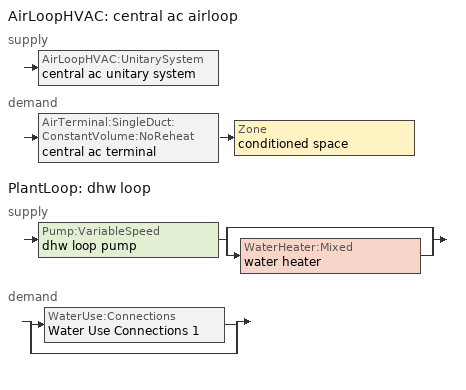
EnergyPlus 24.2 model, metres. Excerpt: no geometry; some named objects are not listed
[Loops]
AirLoopHVAC 'central ac airloop'
 supply: AirLoopHVAC:UnitarySystem 'central ac unitary system'
 demand: AirTerminal:SingleDuct:ConstantVolume:NoReheat 'central ac terminal' > Zone 'conditioned space'
PlantLoop 'dhw loop'
 supply: Pump:VariableSpeed 'dhw loop pump' > split
  | bypass
  | WaterHeater:Mixed 'water heater'
 demand: split
  | WaterUse:Connections 'Water Use Connections 1'
  | bypass
[ZoneControl:Thermostat]
conditioned space Thermostat: Zone or ZoneList=conditioned space; Control Type Schedule=conditioned space Thermostat Schedule; Control 1=conditioned space temperature setpoint; Temperature Difference Between Cutout And Setpoint {deltaC}=0
[ThermostatSetpoint:DualSetpoint]
conditioned space temperature setpoint: Heating Setpoint Temperature Schedule=heating setpoint; Cooling Setpoint Temperature Schedule=cooling setpoint
[AirTerminal:SingleDuct:ConstantVolume:NoReheat]
central ac terminal: Availability Schedule=Always On Discrete; Maximum Air Flow Rate {m3/s}=0.259571
[ZoneHVAC:Baseboard:Convective:Electric]
electric baseboard: Availability Schedule=Always On Discrete; Heating Design Capacity {W}=23650.2; Efficiency=1
[AirLoopHVAC:UnitarySystem] Control Type=Load; Controlling Zone or Thermostat Location=conditioned space; Dehumidification Control Type=None; Availability Schedule=Always On Discrete; Fan Placement=BlowThrough; DX Heating Coil Sizing Ratio=1; Use DOAS DX Cooling Coil=No; Minimum Supply Air Temperature {C}=2; Latent Load Control=SensibleOnlyLoadControl; No Load Supply Air Flow Rate Method=SupplyAirFlowRate; No Load Supply Air Flow Rate {m3/s}=0; No Load Supply Air Flow Rate Control Set To Low Speed=Yes; Maximum Supply Air Temperature {C}=48.8889; Maximum Outdoor Dry-Bulb Temperature for Supplemental Heater Operation {C}=21; Ancillary On-Cycle Electric Power {W}=0; Ancillary Off-Cycle Electric Power {W}=0
Name | Supply Fan | Supply Air Fan Operating Mode Schedule | Heating Coil | Cooling Supply Air Flow Rate Method | Heating Supply Air Flow Rate Method | Heating Supply Air Flow Rate {m3/s} | Cooling Coil | Cooling Supply Air Flow Rate {m3/s} | Design Specification Multispeed Object
unit heater unitary system | unit heater supply fan | unit heater auto fan schedule | unit heater htg coil | None | SupplyAirFlowRate | 0.00141584
central ac unitary system | central ac supply fan | central ac auto fan schedule |  | SupplyAirFlowRate | None |  | central ac clg coil | 0.259571 | Unitary System Performance Multispeed 1
[Fan:SystemModel] Availability Schedule=Always On Discrete; Speed Control Method=Discrete; Electric Power Minimum Flow Rate Fraction=0.2; Design Pressure Rise {Pa}=500; Motor Efficiency=1; Motor In Air Stream Fraction=1; Design Electric Power Consumption {W}=Autosize; Design Power Sizing Method=PowerPerFlow; Electric Power Per Unit Flow Rate Per Unit Pressure {W/((m3/s)-Pa)}=1.66667; Fan Total Efficiency=0.7; Motor Loss Radiative Fraction=0
Name | Design Maximum Air Flow Rate {m3/s} | Electric Power Per Unit Flow Rate {W/(m3/s)} | Number of Speeds | Speed Flow Fraction 1 | Speed Electric Power Fraction 1 | Speed Flow Fraction 2 | Speed Electric Power Fraction 2
unit heater supply fan | 0.00141584 | 28251.7 | 1 | 1 | 1
central ac supply fan | 0.259571 | 794.58 | 2 | 0.394 | 0.06116 | 1 | 1
[Coil:Heating:Fuel]
unit heater htg coil: Availability Schedule=Always On Discrete; Fuel Type=OtherFuel1; Burner Efficiency=0.3; Nominal Capacity {W}=0.293071; On Cycle Parasitic Electric Load {W}=0; Off Cycle Parasitic Fuel Load {W}=0
[Zone equipment]
conditioned space: central ac terminal, electric baseboard, unit heater unitary system
[AirLoopHVAC]
central ac airloop: Design Supply Air Flow Rate {m3/s}=0.259571; Design Return Air Flow Fraction of Supply Air Flow=1
[Sizing:System]
central ac airloop: Type of Load to Size On=Sensible; Design Outdoor Air Flow Rate {m3/s}=Autosize; Central Heating Maximum System Air Flow Ratio=0.3; Preheat Design Temperature {C}=7; Preheat Design Humidity Ratio {kgWater/kgDryAir}=0.008; Precool Design Temperature {C}=12.8; Precool Design Humidity Ratio {kgWater/kgDryAir}=0.008; Central Cooling Design Supply Air Temperature {C}=12.8; Central Heating Design Supply Air Temperature {C}=16.7; Type of Zone Sum to Use=NonCoincident; 100% Outdoor Air in Cooling=Yes; 100% Outdoor Air in Heating=Yes; Central Cooling Design Supply Air Humidity Ratio {kgWater/kgDryAir}=0.0085; Central Heating Design Supply Air Humidity Ratio {kgWater/kgDryAir}=0.008; Cooling Supply Air Flow Rate Method=DesignDay; Cooling Supply Air Flow Rate {m3/s}=0; Cooling Supply Air Flow Rate Per Floor Area {m3/s-m2}=0.00996765; Cooling Fraction of Autosized Cooling Supply Air Flow Rate=1; Cooling Supply Air Flow Rate Per Unit Cooling Capacity {m3/s-W}=3.94755e-05; Heating Supply Air Flow Rate Method=DesignDay; Heating Supply Air Flow Rate {m3/s}=0; Heating Supply Air Flow Rate Per Floor Area {m3/s-m2}=0.00996765; Heating Fraction of Autosized Heating Supply Air Flow Rate=1; Heating Fraction of Autosized Cooling Supply Air Flow Rate=1; Heating Supply Air Flow Rate Per Unit Heating Capacity {m3/s-W}=3.15882e-05; System Outdoor Air Method=ZoneSum; Zone Maximum Outdoor Air Fraction=1; Cooling Design Capacity Method=CoolingDesignCapacity; Cooling Design Capacity {W}=Autosize; Cooling Design Capacity Per Floor Area {W/m2}=234.7; Fraction of Autosized Cooling Design Capacity=1; Heating Design Capacity Method=HeatingDesignCapacity; Heating Design Capacity {W}=Autosize; Heating Design Capacity Per Floor Area {W/m2}=157; Fraction of Autosized Heating Design Capacity=1; Central Cooling Capacity Control Method=OnOff; Occupant Diversity=Autosize
[AvailabilityManager:Scheduled]
central ac airloop Availability Manager: Schedule=Always On Discrete
[Coil:Cooling:DX:MultiSpeed]
central ac clg coil: Availability Schedule=Always On Discrete; Condenser Type=AirCooled; Minimum Outdoor Dry-Bulb Temperature for Compressor Operation {C}=-25; Apply Part Load Fraction to Speeds Greater than 1=No; Apply Latent Degradation to Speeds Greater than 1=No; Crankcase Heater Capacity {W}=50; Maximum Outdoor Dry-Bulb Temperature for Crankcase Heater Operation {C}=10; Basin Heater Capacity {W/K}=0; Basin Heater Setpoint Temperature {C}=2; Fuel Type=Electricity; Number of Speeds=2; Speed Gross Rated Total Cooling Capacity 1 {W}=1925.86; Speed Gross Rated Sensible Heat Ratio 1=0.804913; Speed Gross Rated Cooling COP 1 {W/W}=5.48192; Speed Rated Air Flow Rate 1 {m3/s}=0.10307; Speed Rated Evaporator Fan Power Per Volume Flow Rate 2017 1 {W/(m3/s)}=773.3; Speed Rated Evaporator Fan Power Per Volume Flow Rate 2023 1 {W/(m3/s)}=934.4; Speed Total Cooling Capacity Function of Temperature Curve Name 1=Cool-CAP-fT1; Speed Total Cooling Capacity Function of Flow Fraction Curve Name 1=Cool-CAP-fFF1; Speed Energy Input Ratio Function of Temperature Curve Name 1=Cool-EIR-fT1; Speed Energy Input Ratio Function of Flow Fraction Curve Name 1=Cool-EIR-fFF1; Speed Part Load Fraction Correlation Curve Name 1=Cool-PLF-fPLR1; Speed Nominal Time for Condensate Removal to Begin 1 {s}=1000; Speed Ratio of Initial Moisture Evaporation Rate and Steady State Latent Capacity 1=1.5; Speed Maximum Cycling Rate 1 {cycles/hr}=3; Speed Latent Capacity Time Constant 1 {s}=45; Speed Rated Waste Heat Fraction of Power Input 1=0.2; Speed Waste Heat Function of Temperature Curve Name 1=ConstantBiquadratic; Speed Evaporative Condenser Effectiveness 1=0.9; Speed Evaporative Condenser Air Flow Rate 1 {m3/s}=AutoSize; Speed Rated Evaporative Condenser Pump Power Consumption 1 {W}=AutoSize; Speed Gross Rated Total Cooling Capacity 2 {W}=4966.98; Speed Gross Rated Sensible Heat Ratio 2=0.759942; Speed Gross Rated Cooling COP 2 {W/W}=4.86009; Speed Rated Air Flow Rate 2 {m3/s}=0.2616; Speed Rated Evaporator Fan Power Per Volume Flow Rate 2017 2 {W/(m3/s)}=773.3; Speed Rated Evaporator Fan Power Per Volume Flow Rate 2023 2 {W/(m3/s)}=934.4; Speed Total Cooling Capacity Function of Temperature Curve Name 2=Cool-CAP-fT2; Speed Total Cooling Capacity Function of Flow Fraction Curve Name 2=Cool-CAP-fFF2; Speed Energy Input Ratio Function of Temperature Curve Name 2=Cool-EIR-fT2; Speed Energy Input Ratio Function of Flow Fraction Curve Name 2=Cool-EIR-fFF2; Speed Part Load Fraction Correlation Curve Name 2=Cool-PLF-fPLR2; Speed Nominal Time for Condensate Removal to Begin 2 {s}=1000; Speed Ratio of Initial Moisture Evaporation Rate and Steady State Latent Capacity 2=1.5; Speed Maximum Cycling Rate 2 {cycles/hr}=3; Speed Latent Capacity Time Constant 2 {s}=45; Speed Rated Waste Heat Fraction of Power Input 2=0.2; Speed Waste Heat Function of Temperature Curve Name 2=ConstantBiquadratic; Speed Evaporative Condenser Effectiveness 2=0.9; Speed Evaporative Condenser Air Flow Rate 2 {m3/s}=AutoSize; Speed Rated Evaporative Condenser Pump Power Consumption 2 {W}=AutoSize
[UnitarySystemPerformance:Multispeed]
Unitary System Performance Multispeed 1: Number of Speeds for Heating=0; Number of Speeds for Cooling=2; Single Mode Operation=No; No Load Supply Air Flow Rate Ratio=1; Heating Speed Supply Air Flow Ratio 1=autosize; Cooling Speed Supply Air Flow Ratio 1=0.394; Heating Speed Supply Air Flow Ratio 2=autosize; Cooling Speed Supply Air Flow Ratio 2=1
[PlantLoop]
dhw loop: Fluid Type=Water; Plant Equipment Operation Scheme=dhw loop Operation Schemes; Maximum Loop Temperature {C}=100; Minimum Loop Temperature {C}=0; Maximum Loop Flow Rate {m3/s}=0.01; Minimum Loop Flow Rate {m3/s}=0; Plant Loop Volume {m3}=0.003; Load Distribution Scheme=Optimal; Plant Loop Demand Calculation Scheme=SingleSetpoint; Common Pipe Simulation=None
[Sizing:Plant]
dhw loop: Loop Type=Heating; Design Loop Exit Temperature {C}=56; Loop Design Temperature Difference {deltaC}=5.55556; Sizing Option=NonCoincident; Zone Timesteps in Averaging Window=1; Coincident Sizing Factor Mode=None
[Pump:VariableSpeed]
dhw loop pump: Design Maximum Flow Rate {m3/s}=0.01; Design Pump Head {Pa}=1; Design Power Consumption {W}=0; Motor Efficiency=0.85; Fraction of Motor Inefficiencies to Fluid Stream=0; Coefficient 1 of the Part Load Performance Curve=0; Coefficient 2 of the Part Load Performance Curve=1; Coefficient 3 of the Part Load Performance Curve=0; Coefficient 4 of the Part Load Performance Curve=0; Design Minimum Flow Rate {m3/s}=0; Pump Control Type=Intermittent; Skin Loss Radiative Fraction=0.5; Design Power Sizing Method=PowerPerFlowPerPressure; Design Electric Power per Unit Flow Rate {W/(m3/s)}=348701.1; Design Shaft Power per Unit Flow Rate per Unit Head {W/((m3/s)-Pa)}=1.28205; Design Minimum Flow Rate Fraction=0
[WaterHeater:Mixed]
water heater: Tank Volume {m3}=0.170344; Setpoint Temperature Schedule=water heater setpoint; Deadband Temperature Difference {deltaC}=2; Maximum Temperature Limit {C}=99; Heater Control Type=Cycle; Heater Maximum Capacity {W}=5500.06; Heater Minimum Capacity {W}=0; Heater Ignition Minimum Flow Rate {m3/s}=0; Heater Ignition Delay {s}=0; Heater Fuel Type=Electricity; Heater Thermal Efficiency=1; Off Cycle Parasitic Fuel Consumption Rate {W}=0; Off Cycle Parasitic Fuel Type=Electricity; Off Cycle Parasitic Heat Fraction to Tank=0; On Cycle Parasitic Fuel Consumption Rate {W}=0; On Cycle Parasitic Fuel Type=Electricity; On Cycle Parasitic Heat Fraction to Tank=0; Ambient Temperature Indicator=Zone; Ambient Temperature Zone=conditioned space; Off Cycle Loss Coefficient to Ambient Temperature {W/K}=2.93714; Off Cycle Loss Fraction to Zone=1; On Cycle Loss Coefficient to Ambient Temperature {W/K}=2.93714; On Cycle Loss Fraction to Zone=1; Use Side Effectiveness=1; Source Side Effectiveness=1; Use Side Design Flow Rate {m3/s}=Autosize; Source Side Design Flow Rate {m3/s}=Autosize; Indirect Water Heating Recovery Time {hr}=1.5; Source Side Flow Control Mode=IndirectHeatPrimarySetpoint
[WaterHeater:Sizing]
water heater: Design Mode=PeakDraw; Time Storage Can Meet Peak Draw {hr}=0.538503; Time for Tank Recovery {hr}=0; Nominal Tank Volume for Autosizing Plant Connections {m3}=1
[SetpointManager:Scheduled]
Setpoint Manager Scheduled 1: Control Variable=Temperature; Schedule=dhw temp
[WaterUse:Connections]
Water Use Connections 1: Drain Water Heat Exchanger Type=None; Drain Water Heat Exchanger Destination=Plant; Water Use Equipment Name 1=dhw fixtures; Water Use Equipment Name 2=dhw distribution waste; Water Use Equipment Name 3=clothes washer; Water Use Equipment Name 4=dishwasher
[WaterUse:Equipment]
Name | Peak Flow Rate {m3/s} | Flow Rate Fraction Schedule | Target Temperature Schedule
dhw fixtures | 4.42001e-06 | dhw fixtures schedule | mixed water temperature schedule
dhw distribution waste | 1.33996e-06 | dhw fixtures schedule | mixed water temperature schedule
clothes washer | 9.69919e-07 | clothes washer schedule
dishwasher | 2.90872e-07 | dishwasher schedule
[PlantEquipmentOperationSchemes]
dhw loop Operation Schemes: Control Scheme Object Type 1=PlantEquipmentOperation:HeatingLoad; Control Scheme Name 1=dhw loop Heating Operation Scheme; Control Scheme Schedule Name 1=Always On Discrete
[PlantEquipmentOperation:HeatingLoad]
dhw loop Heating Operation Scheme: Load Range Lower Limit 1 {W}=0; Load Range Upper Limit 1 {W}=1000000000; Range Equipment List Name 1=dhw loop Heating Equipment List
[PlantEquipmentList]
dhw loop Heating Equipment List: WaterHeater:Mixed, water heater
[EnergyManagementSystem:GlobalVariable]
central_ac_airloop_Fan_RTF
infil_program_Qfan
infil_program_Qinf
natural_vent_program_Qnv
natural_vent_program_Qwhf
[EnergyManagementSystem:InternalVariable]
central_ac_airloop_max_sup_fan_mfr: Internal Data Index Key=central ac supply fan; Internal Data Type=Fan Maximum Mass Flow Rate
[EnergyManagementSystem:Sensor]
Name | Output:Variable or Output:Meter Index Key | Output:Variable or Output:Meter
airflow_gain | infil flow | Infiltration Sensible Heat Gain Energy
airflow_gain_1 | natural vent flow | Infiltration Sensible Heat Gain Energy
airflow_gain_2 | whole house fan flow | Infiltration Sensible Heat Gain Energy
airflow_loss | infil flow | Infiltration Sensible Heat Loss Energy
airflow_loss_1 | natural vent flow | Infiltration Sensible Heat Loss Energy
airflow_loss_2 | whole house fan flow | Infiltration Sensible Heat Loss Energy
central_ac_airloop_Fan_RTF_s | central ac supply fan | Fan Runtime Fraction Speed 1
central_ac_airloop_Fan_RTF_s_1 | central ac supply fan | Fan Runtime Fraction Speed 2
central_ac_clg_coil_s | central ac clg coil | Cooling Coil Total Cooling Energy
central_ac_supply_fan_s | central ac supply fan | Fan Electricity Energy
clg_load_cond |  | Cooling:EnergyTransfer:Zone:CONDITIONED SPACE
clg_sp_s; clg_sp_s_1 | cooling setpoint | Schedule Value
clothes_dryer_exhaust_0_sch_s | clothes dryer exhaust 0 schedule | Schedule Value
conditioned_space_clg_unmet_s | conditioned space | Zone Cooling Setpoint Not Met Time
conditioned_space_htg_unmet_s | conditioned space | Zone Heating Setpoint Not Met Time
cool_season | cooling season schedule | Schedule Value
dhw_loss | water heater | Water Heater Heat Loss Energy
dhw_rtf | water heater | Water Heater Runtime Fraction
fridge_tin_s; tin_s; tin_s_1 | conditioned space | Zone Mean Air Temperature
htg_load_cond |  | Heating:EnergyTransfer:Zone:CONDITIONED SPACE
htg_sp_s; htg_sp_s_1 | heating setpoint | Schedule Value
ig_ee_conv | clothes dryer | Electric Equipment Convective Heating Energy
ig_ee_conv_1 | clothes washer | Electric Equipment Convective Heating Energy
ig_ee_conv_2 | cooking range | Electric Equipment Convective Heating Energy
ig_ee_conv_3 | dishwasher | Electric Equipment Convective Heating Energy
ig_ee_conv_4 | fridge | Electric Equipment Convective Heating Energy
ig_ee_conv_5 | misc plug loads | Electric Equipment Convective Heating Energy
ig_ee_conv_6 | whole house fan | Electric Equipment Convective Heating Energy
ig_ee_rad | clothes dryer | Electric Equipment Radiant Heating Energy
ig_ee_rad_1 | clothes washer | Electric Equipment Radiant Heating Energy
ig_ee_rad_2 | cooking range | Electric Equipment Radiant Heating Energy
ig_ee_rad_3 | dishwasher | Electric Equipment Radiant Heating Energy
ig_ee_rad_4 | fridge | Electric Equipment Radiant Heating Energy
ig_ee_rad_5 | misc plug loads | Electric Equipment Radiant Heating Energy
ig_ee_rad_6 | whole house fan | Electric Equipment Radiant Heating Energy
ig_lgt_conv | interior lighting | Lights Convective Heating Energy
ig_lgt_rad | interior lighting | Lights Radiant Heating Energy
ig_lgt_vis | interior lighting | Lights Visible Radiation Heating Energy
ig_oe_conv | clothes dryer 1 | Other Equipment Convective Heating Energy
ig_oe_conv_1 | cooking range 1 | Other Equipment Convective Heating Energy
ig_oe_conv_2 | general water use latent | Other Equipment Convective Heating Energy
ig_oe_conv_3 | general water use sensible | Other Equipment Convective Heating Energy
ig_oe_conv_4 | water heater energy adjustment1 | Other Equipment Convective Heating Energy
ig_oe_rad | clothes dryer 1 | Other Equipment Radiant Heating Energy
ig_oe_rad_1 | cooking range 1 | Other Equipment Radiant Heating Energy
ig_oe_rad_2 | general water use latent | Other Equipment Radiant Heating Energy
ig_oe_rad_3 | general water use sensible | Other Equipment Radiant Heating Energy
ig_oe_rad_4 | water heater energy adjustment1 | Other Equipment Radiant Heating Energy
ig_ppl_conv | occupants | People Convective Heating Energy
ig_ppl_rad | occupants | People Radiant Heating Energy
im_conv | furniture mass conditioned space 1 | Surface Inside Face Convection Heat Gain Energy
im_conv_1 | partition wall mass | Surface Inside Face Convection Heat Gain Energy
im_ig | furniture mass conditioned space 1 | Surface Inside Face Internal Gains Radiation Heat Gain Energy
im_ig_1 | partition wall mass | Surface Inside Face Internal Gains Radiation Heat Gain Energy
im_lgt | furniture mass conditioned space 1 | Surface Inside Face Lights Radiation Heat Gain Energy
im_lgt_1 | partition wall mass | Surface Inside Face Lights Radiation Heat Gain Energy
im_sol | furniture mass conditioned space 1 | Surface Inside Face Solar Radiation Heat Gain Energy
im_sol_1 | partition wall mass | Surface Inside Face Solar Radiation Heat Gain Energy
im_surf | furniture mass conditioned space 1 | Surface Inside Face Net Surface Thermal Radiation Heat Gain Energy
im_surf_1 | partition wall mass | Surface Inside Face Net Surface Thermal Radiation Heat Gain Energy
mech_vent_bath_fan_0_sch_s | mech vent bath fan 0 schedule | Schedule Value
mv_conv | mech vent bath fan 0 | Electric Equipment Convective Heating Energy
mv_conv_1 | mech vent house fan | Electric Equipment Convective Heating Energy
mv_conv_2 | mech vent house fan cfis | Electric Equipment Convective Heating Energy
mv_conv_3 | mech vent house fan latent load | Other Equipment Convective Heating Energy
mv_conv_4 | mech vent house fan sensible load | Other Equipment Convective Heating Energy
mv_rad | mech vent bath fan 0 | Electric Equipment Radiant Heating Energy
mv_rad_1 | mech vent house fan | Electric Equipment Radiant Heating Energy
mv_rad_2 | mech vent house fan cfis | Electric Equipment Radiant Heating Energy
mv_rad_3 | mech vent house fan latent load | Other Equipment Radiant Heating Energy
mv_rad_4 | mech vent house fan sensible load | Other Equipment Radiant Heating Energy
natural_vent_s | natural vent schedule | Schedule Value
out_pb_s |  | Site Outdoor Air Barometric Pressure
out_wt_s |  | Site Outdoor Air Humidity Ratio
site_vw_s |  | Site Wind Speed
ss_back_out | Window1 | Surface Window Shortwave from Zone Back Out Window Heat Transfer Rate
ss_back_out_1 | Window10 | Surface Window Shortwave from Zone Back Out Window Heat Transfer Rate
ss_back_out_10 | Window4 | Surface Window Shortwave from Zone Back Out Window Heat Transfer Rate
ss_back_out_11 | Window8 | Surface Window Shortwave from Zone Back Out Window Heat Transfer Rate
ss_back_out_2 | Window11 | Surface Window Shortwave from Zone Back Out Window Heat Transfer Rate
ss_back_out_3 | Window12 | Surface Window Shortwave from Zone Back Out Window Heat Transfer Rate
ss_back_out_4 | Window13 | Surface Window Shortwave from Zone Back Out Window Heat Transfer Rate
ss_back_out_5 | Window14 | Surface Window Shortwave from Zone Back Out Window Heat Transfer Rate
ss_back_out_6 | Window15 | Surface Window Shortwave from Zone Back Out Window Heat Transfer Rate
ss_back_out_7 | Window16 | Surface Window Shortwave from Zone Back Out Window Heat Transfer Rate
ss_back_out_8 | Window2 | Surface Window Shortwave from Zone Back Out Window Heat Transfer Rate
ss_back_out_9 | Window3 | Surface Window Shortwave from Zone Back Out Window Heat Transfer Rate
ss_conv | Door1 | Surface Inside Face Convection Heat Gain Energy
ss_conv_1 | Window1 | Surface Inside Face Convection Heat Gain Energy
ss_conv_10 | Window3 | Surface Inside Face Convection Heat Gain Energy
ss_conv_11 | Window4 | Surface Inside Face Convection Heat Gain Energy
ss_conv_12 | Window8 | Surface Inside Face Convection Heat Gain Energy
ss_conv_2 | Window10 | Surface Inside Face Convection Heat Gain Energy
ss_conv_3 | Window11 | Surface Inside Face Convection Heat Gain Energy
ss_conv_4 | Window12 | Surface Inside Face Convection Heat Gain Energy
ss_conv_5 | Window13 | Surface Inside Face Convection Heat Gain Energy
ss_conv_6 | Window14 | Surface Inside Face Convection Heat Gain Energy
ss_conv_7 | Window15 | Surface Inside Face Convection Heat Gain Energy
ss_conv_8 | Window16 | Surface Inside Face Convection Heat Gain Energy
ss_conv_9 | Window2 | Surface Inside Face Convection Heat Gain Energy
ss_ig | Door1 | Surface Inside Face Internal Gains Radiation Heat Gain Energy
ss_ig_1 | Window1 | Surface Inside Face Internal Gains Radiation Heat Gain Energy
ss_ig_10 | Window3 | Surface Inside Face Internal Gains Radiation Heat Gain Energy
ss_ig_11 | Window4 | Surface Inside Face Internal Gains Radiation Heat Gain Energy
ss_ig_12 | Window8 | Surface Inside Face Internal Gains Radiation Heat Gain Energy
ss_ig_2 | Window10 | Surface Inside Face Internal Gains Radiation Heat Gain Energy
ss_ig_3 | Window11 | Surface Inside Face Internal Gains Radiation Heat Gain Energy
ss_ig_4 | Window12 | Surface Inside Face Internal Gains Radiation Heat Gain Energy
ss_ig_5 | Window13 | Surface Inside Face Internal Gains Radiation Heat Gain Energy
ss_ig_6 | Window14 | Surface Inside Face Internal Gains Radiation Heat Gain Energy
ss_ig_7 | Window15 | Surface Inside Face Internal Gains Radiation Heat Gain Energy
ss_ig_8 | Window16 | Surface Inside Face Internal Gains Radiation Heat Gain Energy
ss_ig_9 | Window2 | Surface Inside Face Internal Gains Radiation Heat Gain Energy
ss_lgt | Door1 | Surface Inside Face Lights Radiation Heat Gain Energy
ss_sol | Door1 | Surface Inside Face Solar Radiation Heat Gain Energy
ss_surf | Door1 | Surface Inside Face Net Surface Thermal Radiation Heat Gain Energy
ss_surf_1 | Window1 | Surface Inside Face Net Surface Thermal Radiation Heat Gain Energy
ss_surf_10 | Window3 | Surface Inside Face Net Surface Thermal Radiation Heat Gain Energy
ss_surf_11 | Window4 | Surface Inside Face Net Surface Thermal Radiation Heat Gain Energy
ss_surf_12 | Window8 | Surface Inside Face Net Surface Thermal Radiation Heat Gain Energy
ss_surf_2 | Window10 | Surface Inside Face Net Surface Thermal Radiation Heat Gain Energy
ss_surf_3 | Window11 | Surface Inside Face Net Surface Thermal Radiation Heat Gain Energy
ss_surf_4 | Window12 | Surface Inside Face Net Surface Thermal Radiation Heat Gain Energy
ss_surf_5 | Window13 | Surface Inside Face Net Surface Thermal Radiation Heat Gain Energy
ss_surf_6 | Window14 | Surface Inside Face Net Surface Thermal Radiation Heat Gain Energy
ss_surf_7 | Window15 | Surface Inside Face Net Surface Thermal Radiation Heat Gain Energy
ss_surf_8 | Window16 | Surface Inside Face Net Surface Thermal Radiation Heat Gain Energy
ss_surf_9 | Window2 | Surface Inside Face Net Surface Thermal Radiation Heat Gain Energy
ss_trans_in | Window1 | Surface Window Transmitted Solar Radiation Rate
ss_trans_in_1 | Window10 | Surface Window Transmitted Solar Radiation Rate
ss_trans_in_10 | Window4 | Surface Window Transmitted Solar Radiation Rate
ss_trans_in_11 | Window8 | Surface Window Transmitted Solar Radiation Rate
ss_trans_in_2 | Window11 | Surface Window Transmitted Solar Radiation Rate
ss_trans_in_3 | Window12 | Surface Window Transmitted Solar Radiation Rate
ss_trans_in_4 | Window13 | Surface Window Transmitted Solar Radiation Rate
ss_trans_in_5 | Window14 | Surface Window Transmitted Solar Radiation Rate
ss_trans_in_6 | Window15 | Surface Window Transmitted Solar Radiation Rate
ss_trans_in_7 | Window16 | Surface Window Transmitted Solar Radiation Rate
ss_trans_in_8 | Window2 | Surface Window Transmitted Solar Radiation Rate
ss_trans_in_9 | Window3 | Surface Window Transmitted Solar Radiation Rate
ss_trans_out | Window1 | Surface Inside Face Initial Transmitted Diffuse Transmitted Out Window Solar Radiation Rate
ss_trans_out_1 | Window10 | Surface Inside Face Initial Transmitted Diffuse Transmitted Out Window Solar Radiation Rate
ss_trans_out_10 | Window4 | Surface Inside Face Initial Transmitted Diffuse Transmitted Out Window Solar Radiation Rate
ss_trans_out_11 | Window8 | Surface Inside Face Initial Transmitted Diffuse Transmitted Out Window Solar Radiation Rate
ss_trans_out_2 | Window11 | Surface Inside Face Initial Transmitted Diffuse Transmitted Out Window Solar Radiation Rate
ss_trans_out_3 | Window12 | Surface Inside Face Initial Transmitted Diffuse Transmitted Out Window Solar Radiation Rate
ss_trans_out_4 | Window13 | Surface Inside Face Initial Transmitted Diffuse Transmitted Out Window Solar Radiation Rate
ss_trans_out_5 | Window14 | Surface Inside Face Initial Transmitted Diffuse Transmitted Out Window Solar Radiation Rate
ss_trans_out_6 | Window15 | Surface Inside Face Initial Transmitted Diffuse Transmitted Out Window Solar Radiation Rate
ss_trans_out_7 | Window16 | Surface Inside Face Initial Transmitted Diffuse Transmitted Out Window Solar Radiation Rate
ss_trans_out_8 | Window2 | Surface Inside Face Initial Transmitted Diffuse Transmitted Out Window Solar Radiation Rate
ss_trans_out_9 | Window3 | Surface Inside Face Initial Transmitted Diffuse Transmitted Out Window Solar Radiation Rate
s_conv | Floor1 | Surface Inside Face Convection Heat Gain Energy
s_conv_1 | Floor2 | Surface Inside Face Convection Heat Gain Energy
s_conv_10 | Roof2:0 | Surface Inside Face Convection Heat Gain Energy
s_conv_11 | Roof2:180 | Surface Inside Face Convection Heat Gain Energy
s_conv_12 | Roof2:270 | Surface Inside Face Convection Heat Gain Energy
s_conv_13 | Roof2:90 | Surface Inside Face Convection Heat Gain Energy
s_conv_14 | Slab1 | Surface Inside Face Convection Heat Gain Energy
s_conv_15 | Wall1:0 | Surface Inside Face Convection Heat Gain Energy
s_conv_16 | Wall1:180 | Surface Inside Face Convection Heat Gain Energy
s_conv_17 | Wall1:270 | Surface Inside Face Convection Heat Gain Energy
s_conv_18 | Wall1:90 | Surface Inside Face Convection Heat Gain Energy
s_conv_2 | Floor3 | Surface Inside Face Convection Heat Gain Energy
s_conv_3 | FoundationWall1 | Surface Inside Face Convection Heat Gain Energy
s_conv_4 | inferred conditioned ceiling | Surface Inside Face Convection Heat Gain Energy
s_conv_5 | inferred conditioned floor | Surface Inside Face Convection Heat Gain Energy
s_conv_6 | RimJoist1:0 | Surface Inside Face Convection Heat Gain Energy
s_conv_7 | RimJoist1:180 | Surface Inside Face Convection Heat Gain Energy
s_conv_8 | RimJoist1:270 | Surface Inside Face Convection Heat Gain Energy
s_conv_9 | RimJoist1:90 | Surface Inside Face Convection Heat Gain Energy
s_ig | Floor1 | Surface Inside Face Internal Gains Radiation Heat Gain Energy
s_ig_1 | Floor2 | Surface Inside Face Internal Gains Radiation Heat Gain Energy
s_ig_10 | Roof2:0 | Surface Inside Face Internal Gains Radiation Heat Gain Energy
s_ig_11 | Roof2:180 | Surface Inside Face Internal Gains Radiation Heat Gain Energy
s_ig_12 | Roof2:270 | Surface Inside Face Internal Gains Radiation Heat Gain Energy
s_ig_13 | Roof2:90 | Surface Inside Face Internal Gains Radiation Heat Gain Energy
s_ig_14 | Slab1 | Surface Inside Face Internal Gains Radiation Heat Gain Energy
s_ig_15 | Wall1:0 | Surface Inside Face Internal Gains Radiation Heat Gain Energy
s_ig_16 | Wall1:180 | Surface Inside Face Internal Gains Radiation Heat Gain Energy
s_ig_17 | Wall1:270 | Surface Inside Face Internal Gains Radiation Heat Gain Energy
s_ig_18 | Wall1:90 | Surface Inside Face Internal Gains Radiation Heat Gain Energy
s_ig_2 | Floor3 | Surface Inside Face Internal Gains Radiation Heat Gain Energy
s_ig_3 | FoundationWall1 | Surface Inside Face Internal Gains Radiation Heat Gain Energy
s_ig_4 | inferred conditioned ceiling | Surface Inside Face Internal Gains Radiation Heat Gain Energy
s_ig_5 | inferred conditioned floor | Surface Inside Face Internal Gains Radiation Heat Gain Energy
s_ig_6 | RimJoist1:0 | Surface Inside Face Internal Gains Radiation Heat Gain Energy
s_ig_7 | RimJoist1:180 | Surface Inside Face Internal Gains Radiation Heat Gain Energy
s_ig_8 | RimJoist1:270 | Surface Inside Face Internal Gains Radiation Heat Gain Energy
s_ig_9 | RimJoist1:90 | Surface Inside Face Internal Gains Radiation Heat Gain Energy
s_lgt | Floor1 | Surface Inside Face Lights Radiation Heat Gain Energy
s_lgt_1 | Floor2 | Surface Inside Face Lights Radiation Heat Gain Energy
s_lgt_10 | Roof2:0 | Surface Inside Face Lights Radiation Heat Gain Energy
s_lgt_11 | Roof2:180 | Surface Inside Face Lights Radiation Heat Gain Energy
s_lgt_12 | Roof2:270 | Surface Inside Face Lights Radiation Heat Gain Energy
s_lgt_13 | Roof2:90 | Surface Inside Face Lights Radiation Heat Gain Energy
s_lgt_14 | Slab1 | Surface Inside Face Lights Radiation Heat Gain Energy
s_lgt_15 | Wall1:0 | Surface Inside Face Lights Radiation Heat Gain Energy
s_lgt_16 | Wall1:180 | Surface Inside Face Lights Radiation Heat Gain Energy
s_lgt_17 | Wall1:270 | Surface Inside Face Lights Radiation Heat Gain Energy
s_lgt_18 | Wall1:90 | Surface Inside Face Lights Radiation Heat Gain Energy
s_lgt_2 | Floor3 | Surface Inside Face Lights Radiation Heat Gain Energy
s_lgt_3 | FoundationWall1 | Surface Inside Face Lights Radiation Heat Gain Energy
s_lgt_4 | inferred conditioned ceiling | Surface Inside Face Lights Radiation Heat Gain Energy
s_lgt_5 | inferred conditioned floor | Surface Inside Face Lights Radiation Heat Gain Energy
s_lgt_6 | RimJoist1:0 | Surface Inside Face Lights Radiation Heat Gain Energy
s_lgt_7 | RimJoist1:180 | Surface Inside Face Lights Radiation Heat Gain Energy
s_lgt_8 | RimJoist1:270 | Surface Inside Face Lights Radiation Heat Gain Energy
s_lgt_9 | RimJoist1:90 | Surface Inside Face Lights Radiation Heat Gain Energy
s_sol | Floor1 | Surface Inside Face Solar Radiation Heat Gain Energy
s_sol_1 | Floor2 | Surface Inside Face Solar Radiation Heat Gain Energy
s_sol_10 | Roof2:0 | Surface Inside Face Solar Radiation Heat Gain Energy
s_sol_11 | Roof2:180 | Surface Inside Face Solar Radiation Heat Gain Energy
s_sol_12 | Roof2:270 | Surface Inside Face Solar Radiation Heat Gain Energy
s_sol_13 | Roof2:90 | Surface Inside Face Solar Radiation Heat Gain Energy
s_sol_14 | Slab1 | Surface Inside Face Solar Radiation Heat Gain Energy
s_sol_15 | Wall1:0 | Surface Inside Face Solar Radiation Heat Gain Energy
s_sol_16 | Wall1:180 | Surface Inside Face Solar Radiation Heat Gain Energy
s_sol_17 | Wall1:270 | Surface Inside Face Solar Radiation Heat Gain Energy
s_sol_18 | Wall1:90 | Surface Inside Face Solar Radiation Heat Gain Energy
s_sol_2 | Floor3 | Surface Inside Face Solar Radiation Heat Gain Energy
s_sol_3 | FoundationWall1 | Surface Inside Face Solar Radiation Heat Gain Energy
s_sol_4 | inferred conditioned ceiling | Surface Inside Face Solar Radiation Heat Gain Energy
s_sol_5 | inferred conditioned floor | Surface Inside Face Solar Radiation Heat Gain Energy
s_sol_6 | RimJoist1:0 | Surface Inside Face Solar Radiation Heat Gain Energy
s_sol_7 | RimJoist1:180 | Surface Inside Face Solar Radiation Heat Gain Energy
s_sol_8 | RimJoist1:270 | Surface Inside Face Solar Radiation Heat Gain Energy
s_sol_9 | RimJoist1:90 | Surface Inside Face Solar Radiation Heat Gain Energy
s_surf | Floor1 | Surface Inside Face Net Surface Thermal Radiation Heat Gain Energy
s_surf_1 | Floor2 | Surface Inside Face Net Surface Thermal Radiation Heat Gain Energy
s_surf_10 | Roof2:0 | Surface Inside Face Net Surface Thermal Radiation Heat Gain Energy
s_surf_11 | Roof2:180 | Surface Inside Face Net Surface Thermal Radiation Heat Gain Energy
s_surf_12 | Roof2:270 | Surface Inside Face Net Surface Thermal Radiation Heat Gain Energy
s_surf_13 | Roof2:90 | Surface Inside Face Net Surface Thermal Radiation Heat Gain Energy
s_surf_14 | Slab1 | Surface Inside Face Net Surface Thermal Radiation Heat Gain Energy
s_surf_15 | Wall1:0 | Surface Inside Face Net Surface Thermal Radiation Heat Gain Energy
s_surf_16 | Wall1:180 | Surface Inside Face Net Surface Thermal Radiation Heat Gain Energy
s_surf_17 | Wall1:270 | Surface Inside Face Net Surface Thermal Radiation Heat Gain Energy
s_surf_18 | Wall1:90 | Surface Inside Face Net Surface Thermal Radiation Heat Gain Energy
s_surf_2 | Floor3 | Surface Inside Face Net Surface Thermal Radiation Heat Gain Energy
s_surf_3 | FoundationWall1 | Surface Inside Face Net Surface Thermal Radiation Heat Gain Energy
s_surf_4 | inferred conditioned ceiling | Surface Inside Face Net Surface Thermal Radiation Heat Gain Energy
s_surf_5 | inferred conditioned floor | Surface Inside Face Net Surface Thermal Radiation Heat Gain Energy
s_surf_6 | RimJoist1:0 | Surface Inside Face Net Surface Thermal Radiation Heat Gain Energy
s_surf_7 | RimJoist1:180 | Surface Inside Face Net Surface Thermal Radiation Heat Gain Energy
s_surf_8 | RimJoist1:270 | Surface Inside Face Net Surface Thermal Radiation Heat Gain Energy
s_surf_9 | RimJoist1:90 | Surface Inside Face Net Surface Thermal Radiation Heat Gain Energy
tout_s | conditioned space | Zone Outdoor Air Drybulb Temperature
unit_heater_htg_coil_s | unit heater htg coil | Heating Coil Heating Energy
unit_heater_supply_fan_s | unit heater supply fan | Fan Electricity Energy
water_heater_energy | water heater | Water Heater Electricity Rate
water_heater_off_cycle_parasitic | water heater | Water Heater Off Cycle Parasitic Electricity Rate
water_heater_on_cycle_parasitic | water heater | Water Heater On Cycle Parasitic Electricity Rate
win_s | conditioned space | Zone Air Humidity Ratio
[EnergyManagementSystem:Actuator]
Name | Actuated Component Unique | Actuated Component Type | Actuated Component Control Type
fridge_schedule_act | fridge schedule | Schedule:Constant | Schedule Value
infil_flow_act | infil flow | Zone Infiltration | Air Exchange Flow Rate
mech_vent_house_fan_cfis_act | mech vent house fan cfis | ElectricEquipment | Electricity Rate
mech_vent_house_fan_latent_load_act | mech vent house fan latent load | OtherEquipment | Power Level
mech_vent_house_fan_sensible_load_act | mech vent house fan sensible load | OtherEquipment | Power Level
natural_vent_flow_act | natural vent flow | Zone Infiltration | Air Exchange Flow Rate
water_heater_ec_adj_act | water heater energy adjustment1 | OtherEquipment | Power Level
whole_house_fan_act | whole house fan | ElectricEquipment | Electricity Rate
whole_house_fan_flow_act | whole house fan flow | Zone Infiltration | Air Exchange Flow Rate
whole_house_fan_mix_act | whole house fan mix | ZoneMixing | Air Exchange Flow Rate
[EnergyManagementSystem:Program]
central_ac_supply_fan_disaggregate_program: Set central_ac_supply_fan_clg = 0; If central_ac_clg_coil_s > 0; Set central_ac_supply_fan_clg = central_ac_supply_fan_s; EndIf
component_loads_program: Set loads_htg_walls = 0; Set loads_htg_rim_joists = 0; Set loads_htg_foundation_walls = 0; Set loads_htg_floors = 0; Set loads_htg_slabs = 0; Set loads_htg_ceilings = 0; Set loads_htg_roofs = 0; Set loads_htg_windows_conduction = 0; Set loads_htg_windows_solar = 0; Set loads_htg_doors = 0; Set loads_htg_skylights_conduction = 0; Set loads_htg_skylights_solar = 0; Set loads_htg_internal_mass = 0; Set loads_htg_intgains = 0; Set loads_htg_lighting = 0; Set loads_htg_infil = 0; Set loads_htg_mechvent = 0; Set loads_htg_natvent = 0; Set loads_htg_whf = 0; Set loads_htg_ducts = 0; Set loads_clg_walls = 0; Set loads_clg_rim_joists = 0; Set loads_clg_foundation_walls = 0; Set loads_clg_floors = 0; Set loads_clg_slabs = 0; Set loads_clg_ceilings = 0; Set loads_clg_roofs = 0; Set loads_clg_windows_conduction = 0; Set loads_clg_windows_solar = 0; Set loads_clg_doors = 0; Set loads_clg_skylights_conduction = 0; Set loads_clg_skylights_solar = 0; Set loads_clg_internal_mass = 0; Set loads_clg_intgains = 0; Set loads_clg_lighting = 0; Set loads_clg_infil = 0; Set loads_clg_mechvent = 0; Set loads_clg_natvent = 0; Set loads_clg_whf = 0; Set loads_clg_ducts = 0; Set hr_walls = 0; Set hr_walls = hr_walls + s_conv_15 + s_ig_15 + s_sol_15 + s_lgt_15 + s_surf_15; Set hr_walls = hr_walls + s_conv_16 + s_ig_16 + s_sol_16 + s_lgt_16 + s_surf_16; Set hr_walls = hr_walls + s_conv_17 + s_ig_17 + s_sol_17 + s_lgt_17 + s_surf_17; Set hr_walls = hr_walls + s_conv_18 + s_ig_18 + s_sol_18 + s_lgt_18 + s_surf_18; Set hr_rim_joists = 0; Set hr_rim_joists = hr_rim_joists + s_conv_6 + s_ig_6 + s_sol_6 + s_lgt_6 + s_surf_6; Set hr_rim_joists = hr_rim_joists + s_conv_7 + s_ig_7 + s_sol_7 + s_lgt_7 + s_surf_7; Set hr_rim_joists = hr_rim_joists + s_conv_8 + s_ig_8 + s_sol_8 + s_lgt_8 + s_surf_8; Set hr_rim_joists = hr_rim_joists + s_conv_9 + s_ig_9 + s_sol_9 + s_lgt_9 + s_surf_9; Set hr_foundation_walls = 0; Set hr_foundation_walls = hr_foundation_walls + s_conv_3 + s_ig_3 + s_sol_3 + s_lgt_3 + s_surf_3; Set hr_floors = 0; Set hr_floors = hr_floors + s_conv + s_ig + s_sol + s_lgt + s_surf; Set hr_floors = hr_floors + s_conv_2 + s_ig_2 + s_sol_2 + s_lgt_2 + s_surf_2; Set hr_slabs = 0; Set hr_slabs = hr_slabs + s_conv_14 + s_ig_14 + s_sol_14 + s_lgt_14 + s_surf_14; Set hr_ceilings = 0; Set hr_ceilings = hr_ceilings + s_conv_1 + s_ig_1 + s_sol_1 + s_lgt_1 + s_surf_1; Set hr_roofs = 0; Set hr_roofs = hr_roofs + s_conv_10 + s_ig_10 + s_sol_10 + s_lgt_10 + s_surf_10; Set hr_roofs = hr_roofs + s_conv_11 + s_ig_11 + s_sol_11 + s_lgt_11 + s_surf_11; Set hr_roofs = hr_roofs + s_conv_12 + s_ig_12 + s_sol_12 + s_lgt_12 + s_surf_12; Set hr_roofs = hr_roofs + s_conv_13 + s_ig_13 + s_sol_13 + s_lgt_13 + s_surf_13; Set hr_windows_conduction = 0; Set hr_windows_conduction = hr_windows_conduction + ss_conv_1; Set hr_windows_conduction = hr_windows_conduction + ss_ig_1; Set hr_windows_conduction = hr_windows_conduction + ss_surf_1; Set hr_windows_conduction = hr_windows_conduction + ss_conv_2; Set hr_windows_conduction = hr_windows_conduction + ss_ig_2; Set hr_windows_conduction = hr_windows_conduction + ss_surf_2; Set hr_windows_conduction = hr_windows_conduction + ss_conv_3; Set hr_windows_conduction = hr_windows_conduction + ss_ig_3; Set hr_windows_conduction = hr_windows_conduction + ss_surf_3; Set hr_windows_conduction = hr_windows_conduction + ss_conv_4; Set hr_windows_conduction = hr_windows_conduction + ss_ig_4; Set hr_windows_conduction = hr_windows_conduction + ss_surf_4; Set hr_windows_conduction = hr_windows_conduction + ss_conv_5; Set hr_windows_conduction = hr_windows_conduction + ss_ig_5; Set hr_windows_conduction = hr_windows_conduction + ss_surf_5; Set hr_windows_conduction = hr_windows_conduction + ss_conv_6; Set hr_windows_conduction = hr_windows_conduction + ss_ig_6; Set hr_windows_conduction = hr_windows_conduction + ss_surf_6; Set hr_windows_conduction = hr_windows_conduction + ss_conv_7; Set hr_windows_conduction = hr_windows_conduction + ss_ig_7; Set hr_windows_conduction = hr_windows_conduction + ss_surf_7; Set hr_windows_conduction = hr_windows_conduction + ss_conv_8; Set hr_windows_conduction = hr_windows_conduction + ss_ig_8; Set hr_windows_conduction = hr_windows_conduction + ss_surf_8; Set hr_windows_conduction = hr_windows_conduction + ss_conv_9; Set hr_windows_conduction = hr_windows_conduction + ss_ig_9; Set hr_windows_conduction = hr_windows_conduction + ss_surf_9; Set hr_windows_conduction = hr_windows_conduction + ss_conv_10; Set hr_windows_conduction = hr_windows_conduction + ss_ig_10; Set hr_windows_conduction = hr_windows_conduction + ss_surf_10; Set hr_windows_conduction = hr_windows_conduction + ss_conv_11; Set hr_windows_conduction = hr_windows_conduction + ss_ig_11; Set hr_windows_conduction = hr_windows_conduction + ss_surf_11; Set hr_windows_conduction = hr_windows_conduction + ss_conv_12; Set hr_windows_conduction = hr_windows_conduction + ss_ig_12; Set hr_windows_conduction = hr_windows_conduction + ss_surf_12; Set hr_windows_solar = 0; Set hr_windows_solar = hr_windows_solar - ss_trans_in * ZoneTimestep * 3600 + ss_back_out * ZoneTimestep * 3600 + ss_trans_out * ZoneTimestep * 3600; Set hr_windows_solar = hr_windows_solar - ss_trans_in_1 * ZoneTimestep * 3600 + ss_back_out_1 * ZoneTimestep * 3600 + ss_trans_out_1 * ZoneTimestep * 3600; Set hr_windows_solar = hr_windows_solar - ss_trans_in_2 * ZoneTimestep * 3600 + ss_back_out_2 * ZoneTimestep * 3600 + ss_trans_out_2 * ZoneTimestep * 3600; Set hr_windows_solar = hr_windows_solar - ss_trans_in_3 * ZoneTimestep * 3600 + ss_back_out_3 * ZoneTimestep * 3600 + ss_trans_out_3 * ZoneTimestep * 3600; Set hr_windows_solar = hr_windows_solar - ss_trans_in_4 * ZoneTimestep * 3600 + ss_back_out_4 * ZoneTimestep * 3600 + ss_trans_out_4 * ZoneTimestep * 3600; Set hr_windows_solar = hr_windows_solar - ss_trans_in_5 * ZoneTimestep * 3600 + ss_back_out_5 * ZoneTimestep * 3600 + ss_trans_out_5 * ZoneTimestep * 3600; Set hr_windows_solar = hr_windows_solar - ss_trans_in_6 * ZoneTimestep * 3600 + ss_back_out_6 * ZoneTimestep * 3600 + ss_trans_out_6 * ZoneTimestep * 3600; Set hr_windows_solar = hr_windows_solar - ss_trans_in_7 * ZoneTimestep * 3600 + ss_back_out_7 * ZoneTimestep * 3600 + ss_trans_out_7 * ZoneTimestep * 3600; Set hr_windows_solar = hr_windows_solar - ss_trans_in_8 * ZoneTimestep * 3600 + ss_back_out_8 * ZoneTimestep * 3600 + ss_trans_out_8 * ZoneTimestep * 3600; Set hr_windows_solar = hr_windows_solar - ss_trans_in_9 * ZoneTimestep * 3600 + ss_back_out_9 * ZoneTimestep * 3600 + ss_trans_out_9 * ZoneTimestep * 3600; Set hr_windows_solar = hr_windows_solar - ss_trans_in_10 * ZoneTimestep * 3600 + ss_back_out_10 * ZoneTimestep * 3600 + ss_trans_out_10 * ZoneTimestep * 3600; Set hr_windows_solar = hr_windows_solar - ss_trans_in_11 * ZoneTimestep * 3600 + ss_back_out_11 * ZoneTimestep * 3600 + ss_trans_out_11 * ZoneTimestep * 3600; Set hr_doors = 0; Set hr_doors = hr_doors + ss_sol; Set hr_doors = hr_doors + ss_lgt; Set hr_doors = hr_doors + ss_conv; Set hr_doors = hr_doors + ss_ig; Set hr_doors = hr_doors + ss_surf; Set hr_skylights_conduction = 0; Set hr_skylights_solar = 0; Set hr_internal_mass = 0; Set hr_internal_mass = hr_internal_mass + s_conv_4 + s_ig_4 + s_sol_4 + s_lgt_4 + s_surf_4; Set hr_internal_mass = hr_internal_mass + s_conv_5 + s_ig_5 + s_sol_5 + s_lgt_5 + s_surf_5; Set hr_internal_mass = hr_internal_mass + im_conv + im_ig + im_sol + im_lgt + im_surf; Set hr_internal_mass = hr_internal_mass + im_conv_1 + im_ig_1 + im_sol_1 + im_lgt_1 + im_surf_1; Set hr_intgains = 0; Set hr_intgains = hr_intgains - ig_ee_conv - ig_ee_rad - ig_ee_conv_1 - ig_ee_rad_1 - ig_ee_conv_2 - ig_ee_rad_2 - ig_ee_conv_3 - ig_ee_rad_3 - ig_ee_conv_4 - ig_ee_rad_4 - ig_ee_conv_5 - ig_ee_rad_5 - ig_ee_conv_6 - ig_ee_rad_6 - ig_oe_conv - ig_oe_rad - ig_oe_conv_1 - ig_oe_rad_1 - ig_oe_conv_2 - ig_oe_rad_2 - ig_oe_conv_3 - ig_oe_rad_3 - ig_oe_conv_4 - ig_oe_rad_4 - ig_ppl_conv - ig_ppl_rad; Set hr_lighting = 0; Set hr_lighting = hr_lighting - ig_lgt_conv - ig_lgt_rad - ig_lgt_vis; Set hr_infil = 0; Set hr_infil = hr_infil - airflow_gain + airflow_loss; Set hr_natvent = 0; Set hr_natvent = hr_natvent - airflow_gain_1 + airflow_loss_1; Set hr_whf = 0; Set hr_whf = hr_whf - airflow_gain_2 + airflow_loss_2; Set hr_mechvent = 0; Set hr_mechvent = hr_mechvent - mv_conv - mv_rad - mv_conv_1 - mv_rad_1 - mv_conv_2 - mv_rad_2 - mv_conv_3 - mv_rad_3 - mv_conv_4 - mv_rad_4; Set hr_ducts = 0; Set hr_intgains = hr_intgains + dhw_loss * (1.0*(1-dhw_rtf) + 1.0*dhw_rtf); Set htg_mode = 0; Set clg_mode = 0; If (htg_load_cond > 0); Set htg_mode = 1.0; ElseIf (clg_load_cond > 0); Set clg_mode = 1.0; Else; Set htg_season = 0; Set clg_season = 0; If ((DayOfYear >= 1) && (DayOfYear <= 365)); Set clg_season = 1; EndIf; If ((DayOfYear >= 1) && (DayOfYear <= 365)); Set htg_season = 1; EndIf; If ((airflow_gain_1 <> 0) || (airflow_loss_1 <> 0)) && (clg_season == 1); Set clg_mode = 1.0; ElseIf ((airflow_gain_2 <> 0) || (airflow_loss_2 <> 0)) && (clg_season == 1); Set clg_mode = 1.0; Else; Set Tmid_setpoint = (htg_sp_s_1 + clg_sp_s_1) / 2; If (tin_s_1 > Tmid_setpoint) && (clg_season == 1); Set clg_mode = 1.0; ElseIf (tin_s_1 < Tmid_setpoint) && (htg_season == 1); Set htg_mode = 1.0; EndIf; EndIf; EndIf; Set loads_htg_walls = loads_htg_walls + (hr_walls * htg_mode * 1); Set loads_htg_rim_joists = loads_htg_rim_joists + (hr_rim_joists * htg_mode * 1); Set loads_htg_foundation_walls = loads_htg_foundation_walls + (hr_foundation_walls * htg_mode * 1); Set loads_htg_floors = loads_htg_floors + (hr_floors * htg_mode * 1); Set loads_htg_slabs = loads_htg_slabs + (hr_slabs * htg_mode * 1); Set loads_htg_ceilings = loads_htg_ceilings + (hr_ceilings * htg_mode * 1); Set loads_htg_roofs = loads_htg_roofs + (hr_roofs * htg_mode * 1); Set loads_htg_windows_conduction = loads_htg_windows_conduction + (hr_windows_conduction * htg_mode * 1); Set loads_htg_windows_solar = loads_htg_windows_solar + (hr_windows_solar * htg_mode * 1); Set loads_htg_doors = loads_htg_doors + (hr_doors * htg_mode * 1); Set loads_htg_skylights_conduction = loads_htg_skylights_conduction + (hr_skylights_conduction * htg_mode * 1); Set loads_htg_skylights_solar = loads_htg_skylights_solar + (hr_skylights_solar * htg_mode * 1); Set loads_htg_internal_mass = loads_htg_internal_mass + (hr_internal_mass * htg_mode * 1); Set loads_htg_intgains = loads_htg_intgains + (hr_intgains * htg_mode * 1); Set loads_htg_lighting = loads_htg_lighting + (hr_lighting * htg_mode * 1); Set loads_htg_infil = loads_htg_infil + (hr_infil * htg_mode * 1); Set loads_htg_mechvent = loads_htg_mechvent + (hr_mechvent * htg_mode * 1); Set loads_htg_natvent = loads_htg_natvent + (hr_natvent * htg_mode * 1); Set loads_htg_whf = loads_htg_whf + (hr_whf * htg_mode * 1); Set loads_htg_ducts = loads_htg_ducts + (hr_ducts * htg_mode * 1); Set loads_clg_walls = loads_clg_walls + (-hr_walls * clg_mode * 1); Set loads_clg_rim_joists = loads_clg_rim_joists + (-hr_rim_joists * clg_mode * 1); Set loads_clg_foundation_walls = loads_clg_foundation_walls + (-hr_foundation_walls * clg_mode * 1); Set loads_clg_floors = loads_clg_floors + (-hr_floors * clg_mode * 1); Set loads_clg_slabs = loads_clg_slabs + (-hr_slabs * clg_mode * 1); Set loads_clg_ceilings = loads_clg_ceilings + (-hr_ceilings * clg_mode * 1); Set loads_clg_roofs = loads_clg_roofs + (-hr_roofs * clg_mode * 1); Set loads_clg_windows_conduction = loads_clg_windows_conduction + (-hr_windows_conduction * clg_mode * 1); Set loads_clg_windows_solar = loads_clg_windows_solar + (-hr_windows_solar * clg_mode * 1); Set loads_clg_doors = loads_clg_doors + (-hr_doors * clg_mode * 1); Set loads_clg_skylights_conduction = loads_clg_skylights_conduction + (-hr_skylights_conduction * clg_mode * 1); Set loads_clg_skylights_solar = loads_clg_skylights_solar + (-hr_skylights_solar * clg_mode * 1); Set loads_clg_internal_mass = loads_clg_internal_mass + (-hr_internal_mass * clg_mode * 1); Set loads_clg_intgains = loads_clg_intgains + (-hr_intgains * clg_mode * 1); Set loads_clg_lighting = loads_clg_lighting + (-hr_lighting * clg_mode * 1); Set loads_clg_infil = loads_clg_infil + (-hr_infil * clg_mode * 1); Set loads_clg_mechvent = loads_clg_mechvent + (-hr_mechvent * clg_mode * 1); Set loads_clg_natvent = loads_clg_natvent + (-hr_natvent * clg_mode * 1); Set loads_clg_whf = loads_clg_whf + (-hr_whf * clg_mode * 1); Set loads_clg_ducts = loads_clg_ducts + (-hr_ducts * clg_mode * 1)
fridge_schedule_program: Set Tin = fridge_tin_s*(9.0/5.0)+32.0; Set fridge_schedule_act = 0; If (Hour == 0); Set fridge_schedule_act = (-0.487+0.019*Tin); ElseIf (Hour == 1); Set fridge_schedule_act = (-0.34+0.016*Tin); ElseIf (Hour == 2); Set fridge_schedule_act = (-0.37+0.017*Tin); ElseIf (Hour == 3); Set fridge_schedule_act = (-0.361+0.016*Tin); ElseIf (Hour == 4); Set fridge_schedule_act = (-0.515+0.018*Tin); ElseIf (Hour == 5); Set fridge_schedule_act = (-0.684+0.021*Tin); ElseIf (Hour == 6); Set fridge_schedule_act = (-0.471+0.019*Tin); ElseIf (Hour == 7); Set fridge_schedule_act = (-0.159+0.015*Tin); ElseIf (Hour == 8); Set fridge_schedule_act = (-0.079+0.015*Tin); ElseIf (Hour == 9); Set fridge_schedule_act = (-0.417+0.019*Tin); ElseIf (Hour == 10); Set fridge_schedule_act = (-0.411+0.018*Tin); ElseIf (Hour == 11); Set fridge_schedule_act = (-0.386+0.018*Tin); ElseIf (Hour == 12); Set fridge_schedule_act = (-0.24+0.016*Tin); ElseIf (Hour == 13); Set fridge_schedule_act = (-0.314+0.017*Tin); ElseIf (Hour == 14); Set fridge_schedule_act = (-0.16+0.015*Tin); ElseIf (Hour == 15); Set fridge_schedule_act = (-0.121+0.015*Tin); ElseIf (Hour == 16); Set fridge_schedule_act = (-0.469+0.02*Tin); ElseIf (Hour == 17); Set fridge_schedule_act = (-0.412+0.02*Tin); ElseIf (Hour == 18); Set fridge_schedule_act = (-0.091+0.017*Tin); ElseIf (Hour == 19); Set fridge_schedule_act = (0.077+0.014*Tin); ElseIf (Hour == 20); Set fridge_schedule_act = (-0.118+0.016*Tin); ElseIf (Hour == 21); Set fridge_schedule_act = (-0.247+0.017*Tin); ElseIf (Hour == 22); Set fridge_schedule_act = (-0.445+0.019*Tin); ElseIf (Hour == 23); Set fridge_schedule_act = (-0.544+0.02*Tin); EndIf
natural_vent_program: Set Tin = tin_s; Set Tout = tout_s; Set Wout = out_wt_s; Set Pbar = out_pb_s; Set Phiout = (@RhFnTdbWPb Tout Wout Pbar); Set MaxHR = 0.0115; Set Tnvsp = (htg_sp_s + clg_sp_s) / 2; Set NVavail = natural_vent_s; Set ClgSsnAvail = cool_season; Set Qnv = 0; Set Qwhf = 0; Set whole_house_fan_mix_act = 0; Set whole_house_fan_act = 0; If ((Wout < MaxHR) && (Tin > Tout) && (Tin > Tnvsp) && (ClgSsnAvail > 0)); Set WHF_Flow = 0; Set Adj = (Tin-Tnvsp)/(Tin-Tout); Set Adj = (@Min Adj 1); Set Adj = (@Max Adj 0); If (WHF_Flow > 0); Set Qwhf = WHF_Flow*Adj; Set whole_house_fan_mix_act = WHF_Flow*Adj; Set WHF_W = 0; Set whole_house_fan_act = WHF_W*Adj; ElseIf (NVavail > 0); Set NVArea = 0.0; Set Cs = 0.00024965773920194225; Set Cw = 3.698866373379392e-05; Set Tdiff = Tin-Tout; Set dT = (@Abs Tdiff); Set Vwind = site_vw_s; Set SGNV = NVArea*Adj*((((Cs*dT)+(Cw*(Vwind^2)))^0.5)/1000); Set MaxNV = 2.8138890942750727; Set Qnv = (@Min SGNV MaxNV); EndIf; EndIf; Set natural_vent_flow_act = Qnv; Set whole_house_fan_flow_act = Qwhf; Set natural_vent_program_Qnv = Qnv; Set natural_vent_program_Qwhf = Qwhf
[Schedule:Constant]
Name | Hourly Value
Always On Discrete | 1
unit heater auto fan schedule; central ac auto fan schedule | 0
dhw temp; water heater setpoint | 56
mixed water temperature schedule | 40.5556
[Schedule:Day:Interval]
clothes washer schedule day: No, 01:00, 0.104651, 02:00, 0.0813953, 04:00, 0.0465116, 05:00, 0.0813953, 06:00, 0.127907, 07:00, 0.255814, 08:00, 0.569767, 09:00, 0.848837, 10:00, 1, 11:00, 0.976744, 12:00, 0.872093, 13:00, 0.77907, 14:00, 0.697674, 15:00, 0.569767, 16:00, 0.593023, 17:00, 0.581395, 21:00, 0.569767, 22:00, 0.546512, 23:00, 0.372093, 24:00, 0.197674
clothes washer schedule default day; dishwasher schedule default day; heating setpoint default day; cooling setpoint default day; dhw fixtures schedule default day: No, 24:00, 0
dishwasher schedule day: No, 01:00, 0.135135, 02:00, 0.0630631, 03:00, 0.045045, 05:00, 0.027027, 06:00, 0.0900901, 07:00, 0.18018, 08:00, 0.279279, 09:00, 0.522523, 10:00, 0.585586, 11:00, 0.504505, 12:00, 0.432432, 13:00, 0.378378, 14:00, 0.414414, 15:00, 0.324324, 17:00, 0.342342, 18:00, 0.441441, 19:00, 0.783784, 20:00, 1, 21:00, 0.810811, 22:00, 0.603604, 23:00, 0.396396, 24:00, 0.279279
heating setpoint day: No, 07:00, 18, 23:00, 21, 24:00, 18
cooling setpoint day: No, 24:00, 25
dhw fixtures schedule day: No, 01:00, 0.139535, 02:00, 0.0697674, 03:00, 0.0465116, 04:00, 0.0581395, 05:00, 0.116279, 06:00, 0.395349, 07:00, 0.906977, 08:00, 1, 09:00, 0.930233, 10:00, 0.77907, 11:00, 0.651163, 12:00, 0.546512, 13:00, 0.465116, 14:00, 0.406977, 15:00, 0.383721, 16:00, 0.360465, 17:00, 0.44186, 18:00, 0.593023, 20:00, 0.697674, 21:00, 0.639535, 22:00, 0.55814, 23:00, 0.44186, 24:00, 0.302326
[Schedule:Week:Daily]
clothes washer schedule Week Rule - Jan1-Dec31: clothes washer schedule day, clothes washer schedule day, clothes washer schedule day, clothes washer schedule day, clothes washer schedule day, clothes washer schedule day, clothes washer schedule day, clothes washer schedule default day, clothes washer schedule default day, clothes washer schedule default day, clothes washer schedule default day, clothes washer schedule default day
dishwasher schedule Week Rule - Jan1-Dec31: dishwasher schedule day, dishwasher schedule day, dishwasher schedule day, dishwasher schedule day, dishwasher schedule day, dishwasher schedule day, dishwasher schedule day, dishwasher schedule default day, dishwasher schedule default day, dishwasher schedule default day, dishwasher schedule default day, dishwasher schedule default day
heating setpoint Week Rule - Jan1-Dec31: heating setpoint day, heating setpoint day, heating setpoint day, heating setpoint day, heating setpoint day, heating setpoint day, heating setpoint day, heating setpoint default day, heating setpoint default day, heating setpoint default day, heating setpoint default day, heating setpoint default day
cooling setpoint Week Rule - Jan1-Dec31: cooling setpoint day, cooling setpoint day, cooling setpoint day, cooling setpoint day, cooling setpoint day, cooling setpoint day, cooling setpoint day, cooling setpoint default day, cooling setpoint default day, cooling setpoint default day, cooling setpoint default day, cooling setpoint default day
dhw fixtures schedule Week Rule - Jan1-Dec31: dhw fixtures schedule day, dhw fixtures schedule day, dhw fixtures schedule day, dhw fixtures schedule day, dhw fixtures schedule day, dhw fixtures schedule day, dhw fixtures schedule day, dhw fixtures schedule default day, dhw fixtures schedule default day, dhw fixtures schedule default day, dhw fixtures schedule default day, dhw fixtures schedule default day
[Schedule:Year]
clothes washer schedule: clothes washer schedule Week Rule - Jan1-Dec31, 1, 1, 12, 31
dishwasher schedule: dishwasher schedule Week Rule - Jan1-Dec31, 1, 1, 12, 31
heating setpoint: heating setpoint Week Rule - Jan1-Dec31, 1, 1, 12, 31
cooling setpoint: cooling setpoint Week Rule - Jan1-Dec31, 1, 1, 12, 31
dhw fixtures schedule: dhw fixtures schedule Week Rule - Jan1-Dec31, 1, 1, 12, 31
[Schedule:Compact]
conditioned space Thermostat Schedule: Through: 12/31, For: AllDays, Until: 24:00, 4
[Table:Lookup]
Cool-CAP-fT1: Cool-CAP-fT1 Independent Variable List, None, 1, 0, Dimensionless, 1.1889, 1.12844, 1.08457, 1.05132, 1.02361, 1.00162, 0.991472, 0.982348, 1.30674, 1.2143, 1.14868, 1.09969, 1.05934, 1.02761, 1.01305, 1, 1.80738, 1.67986, 1.59023, 1.52377, 1.46931, 1.42664, 1.40712, 1.38965
Cool-EIR-fT1: Cool-EIR-fT1 Independent Variable List, None, 1, 0, Dimensionless, 0.363229, 0.469047, 0.572976, 0.674122, 0.780106, 0.884422, 0.940607, 0.996522, 0.436898, 0.526192, 0.615487, 0.704781, 0.80042, 0.896059, 0.94803, 1, 0.196247, 0.245001, 0.306991, 0.373452, 0.446064, 0.518905, 0.558424, 0.597866
Cool-CAP-fT2: Cool-CAP-fT2 Independent Variable List, None, 1, 0, Dimensionless, 1.00586, 0.998049, 0.992653, 0.988811, 0.986044, 0.983971, 0.982348, 1.10556, 1.07463, 1.05182, 1.03431, 1.02063, 1.0095, 1, 1.52913, 1.48662, 1.4561, 1.43317, 1.4156, 1.40151, 1.38965
Cool-EIR-fT2: Cool-EIR-fT2 Independent Variable List, None, 1, 0, Dimensionless, 0.402736, 0.507703, 0.610732, 0.710671, 0.806567, 0.900732, 0.996522, 0.484418, 0.57061, 0.656801, 0.742993, 0.827788, 0.912584, 1, 0.217592, 0.265107, 0.326855, 0.3937, 0.460966, 0.528474, 0.597866
[Table:IndependentVariableList]
Cool-CAP-fT1 Independent Variable List: wet_bulb_temp_in, dry_bulb_temp_out
Cool-EIR-fT1 Independent Variable List: wet_bulb_temp_in 1, dry_bulb_temp_out 1
Cool-CAP-fT2 Independent Variable List: wet_bulb_temp_in 2, dry_bulb_temp_out 2
Cool-EIR-fT2 Independent Variable List: wet_bulb_temp_in 3, dry_bulb_temp_out 3
[Table:IndependentVariable]
wet_bulb_temp_in; wet_bulb_temp_in 1; wet_bulb_temp_in 2; wet_bulb_temp_in 3: Linear, Constant, -100, 100, Dimensionless, 10, 19.4444, 26.6667
dry_bulb_temp_out; dry_bulb_temp_out 1: Linear, Constant, -100, 100, Dimensionless, 12.7778, 19.4748, 24.2286, 27.7778, 30.7009, 33, 34.0548, 35
dry_bulb_temp_out 2; dry_bulb_temp_out 3: Linear, Constant, -100, 100, Dimensionless, 12.7778, 19.2883, 24.0901, 27.7778, 30.6564, 33, 35
[Curve:Quadratic] Coefficient3 x**2=0; Minimum Value of x {BasedOnField A2}=0
Name | Coefficient1 Constant | Coefficient2 x | Maximum Value of x {BasedOnField A2} | Minimum Curve Output {BasedOnField A3} | Maximum Curve Output {BasedOnField A3}
Cool-CAP-fFF1; Cool-EIR-fFF1; Cool-CAP-fFF2; Cool-EIR-fFF2 | 1 | 0 | 2 | 0 | 2
Cool-PLF-fPLR1; Cool-PLF-fPLR2 | 0.75 | 0.25 | 1 | 0.7 | 1
[Curve:Biquadratic]
ConstantBiquadratic: Coefficient1 Constant=1; Coefficient2 x=0; Coefficient3 x**2=0; Coefficient4 y=0; Coefficient5 y**2=0; Coefficient6 x*y=0; Minimum Value of x {BasedOnField A2}=0; Maximum Value of x {BasedOnField A2}=1; Minimum Value of y {BasedOnField A3}=0; Maximum Value of y {BasedOnField A3}=1
